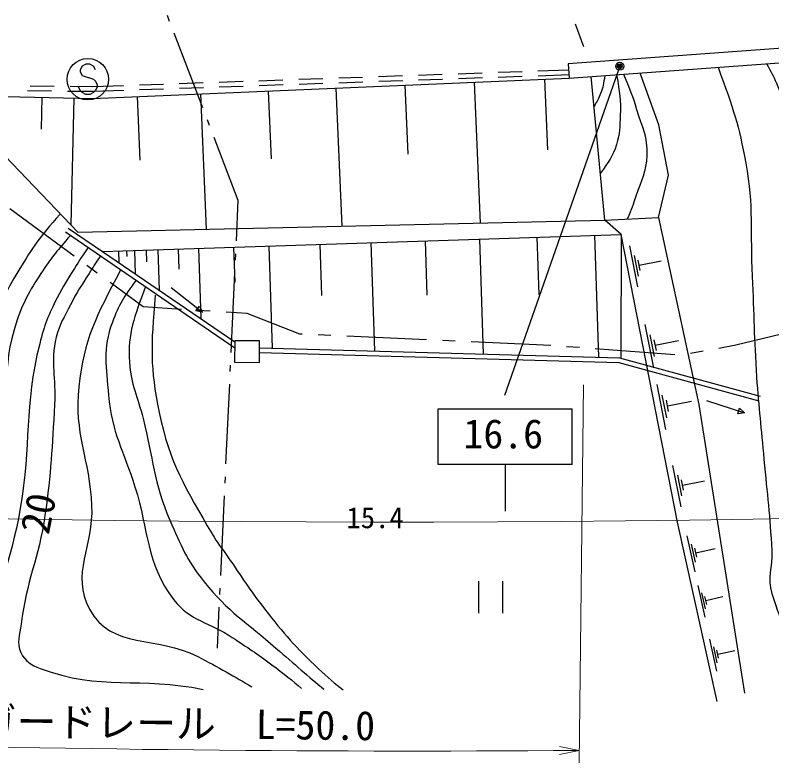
# Model space of a CAD drawing. Units: millimetres, scale not verified. Extents: x 40000 to 680000, y 20000 to 380000.
# Drawn here: x 306605 to 354041, y 225657 to 272547 of the extents above; entities that cross this region are included whole.
import ezdxf
from ezdxf.enums import TextEntityAlignment as Align

# ---------------------------------------------------------------- set-up
doc = ezdxf.new("R2010")
doc.units = ezdxf.units.MM
doc.header["$LTSCALE"] = 1000
doc.header["$PDMODE"] = 32
doc.header["$PDSIZE"] = 500
for name, color, linetype, lineweight in [('M-BGD', 7, 'Continuous', 25), ('M-BMK-ROW', 30, 'Continuous', 25), ('M-STR-HTXT', 7, 'Continuous', 13), ('M-STR-STR1', 1, 'Continuous', 25), ('M-STR-STRC', 7, 'Continuous', 25)]:
    doc.layers.add(name, color=color, linetype=linetype, lineweight=lineweight)
doc.styles.add('ＭＳ ゴシック', font='')
doc.styles.get('ＭＳ ゴシック').set_extended_font_data('MS Gothic')

msp = doc.modelspace()

# ---------------------------------------------------------------- linework, layer by layer
at = {"layer": 'M-BGD'}
for p, q in [((316128, 272547), (316271, 272174)), ((316557, 271427), (318347, 266758)), ((338381, 268993), (336882, 268940)), ((341306, 269095), (339380, 269028)), ((325888, 268554), (324389, 268502)), ((328387, 268642), (326888, 268590)), ((330885, 268730), (329386, 268677)), ((333384, 268817), (331885, 268765)), ((333397, 268518), (331897, 268465)), ((335882, 268905), (334383, 268852)), ((335895, 268605), (334396, 268553)), ((338393, 268693), (336894, 268640)), ((341328, 268796), (339393, 268728)), ((339787, 268525), (339976, 264109)), ((309055, 268075), (307555, 268091)), ((311471, 268049), (310055, 268064)), ((313396, 268116), (311471, 268049)), ((315895, 268204), (314395, 268151)), ((318393, 268292), (316894, 268239)), ((320891, 268379), (319392, 268327)), ((320904, 268079), (319405, 268027)), ((323390, 268467), (321891, 268414)), ((323403, 268167), (321904, 268115)), ((325901, 268255), (324402, 268202)), ((328400, 268342), (326901, 268290)), ((330898, 268430), (329399, 268377)), ((331043, 268152), (331227, 263823)), ((335371, 268337), (335748, 259505)), ((308884, 267777), (307384, 267793)), ((311474, 267749), (309884, 267766)), ((313409, 267817), (311474, 267749)), ((315907, 267904), (314408, 267852)), ((318406, 267992), (316907, 267939)), ((318227, 267605), (318589, 259119)), ((322471, 267786), (322652, 263543)), ((326714, 267967), (327083, 259310)), ((308288, 267393), (308241, 265402)), ((310279, 267346), (310091, 259394)), ((314254, 267436), (314423, 263462)), ((318633, 266011), (318777, 265638)), ((319063, 264891), (320573, 260950)), ((320573, 260950), (320454, 258387)), ((309937, 259197), (312087, 257726)), ((309767, 258950), (320370, 251693)), ((312087, 257726), (344587, 258797)), ((339309, 258623), (339428, 255018)), ((342914, 258742), (343166, 251091)), ((344587, 258797), (344578, 251031)), ((322506, 258069), (322717, 251666)), ((325708, 258175), (325813, 254973)), ((328910, 258280), (329133, 251486)), ((332307, 258392), (332419, 254995)), ((335704, 258504), (335942, 251294)), ((345642, 255503), (345135, 258082)), ((312087, 257726), (320374, 252055)), ((313086, 257759), (313110, 257025)), ((313586, 257775), (313598, 257409)), ((314086, 257792), (314134, 256325)), ((314819, 257816), (314843, 257083)), ((315553, 257840), (315636, 255297)), ((316824, 257882), (316866, 256610)), ((318096, 257924), (318242, 253514)), ((320301, 257997), (320374, 255792)), ((320417, 257588), (320398, 257188)), ((345687, 256182), (345434, 257471)), ((345796, 256538), (345669, 257182)), ((345733, 256860), (347108, 257130)), ((320361, 256389), (320128, 251395)), ((316386, 255475), (318344, 253920)), ((317934, 254007), (318167, 254300)), ((318167, 254300), (318344, 253920)), ((318344, 253920), (317934, 254007)), ((346640, 250422), (346106, 253143)), ((346688, 251138), (346421, 252498)), ((346802, 251514), (346669, 252194)), ((346736, 251854), (348187, 252139)), ((320091, 250595), (320072, 250196)), ((320035, 249397), (319802, 244402)), ((347399, 246558), (346843, 249387)), ((347449, 247302), (347171, 248716)), ((347568, 247693), (347429, 248400)), ((347499, 248046), (349007, 248343)), ((349938, 248372), (352316, 247600)), ((351901, 247537), (352017, 247894)), ((352017, 247894), (352316, 247600)), ((352316, 247600), (351901, 247537)), ((348349, 241720), (347842, 244301)), ((319765, 243603), (319746, 243203)), ((348395, 242399), (348141, 243689)), ((348503, 242755), (348377, 243401)), ((348440, 243078), (349816, 243348)), ((319709, 242404), (319476, 237410)), ((349228, 237632), (348729, 239902)), ((349254, 238233), (349005, 239368)), ((349343, 238550), (349218, 239117)), ((349281, 238834), (350491, 239100)), ((335659, 237051), (335659, 235051)), ((337159, 237051), (337159, 235051)), ((349855, 234784), (349414, 236788)), ((319439, 236611), (319420, 236211)), ((349878, 235314), (349657, 236317)), ((349956, 235594), (349846, 236095)), ((349901, 235845), (350970, 236080)), ((319383, 235412), (319263, 232848)), ((350598, 231405), (350157, 233409)), ((350621, 231935), (350401, 232937)), ((350700, 232215), (350590, 232716)), ((350645, 232466), (351714, 232701))]:
    msp.add_line(p, q, dxfattribs=at)
for points in [[(302304, 267535), (310528, 258937), (343573, 259682), (342720, 268692)], [(302304, 267535), (311484, 267318), (341343, 268592)], [(346926, 259864), (347552, 262518), (346965, 265678), (345779, 268916)], [(344587, 258797), (343573, 259682), (346926, 259864)], [(346926, 259864), (349463, 248129), (352333, 230036)], [(350605, 229511), (348131, 240756), (344587, 258797)], [(321921, 251689), (344495, 251053), (353306, 248647)], [(321918, 251389), (344450, 250755), (353227, 248358)]]:
    msp.add_lwpolyline(points, dxfattribs=at)
msp.add_lwpolyline([(320362, 250779), (321913, 250765), (321925, 252114), (320374, 252128)], close=True, dxfattribs=at)
for points, knots in [([(350669, 269274), (351655, 266597), (351968, 265664), (352407, 263258), (352905, 260532), (352667, 258942), (352805, 256174), (352929, 253705), (352919, 252318), (353084, 249852), (353218, 247829), (353369, 246702), (353546, 244683), (353743, 242445), (353925, 241196), (354033, 238952), (354083, 237905), (353708, 237262), (354041, 236269), (354455, 235037), (355024, 233096), (355545, 233303), (355784, 233398), (355945, 234174), (355973, 234770), (356026, 235937), (355666, 236567), (355506, 237725), (355274, 239406), (355092, 240343), (354963, 242036), (354811, 244028), (354848, 245150), (354790, 247147), (354738, 248944), (354615, 249952), (354681, 251748), (354744, 253434), (354927, 254368), (355129, 256043), (355394, 258232), (356035, 259428), (355932, 261630), (355867, 263022), (355481, 263756), (355164, 265112), (354875, 266349), (354856, 267097), (354344, 268258), (354125, 268754), (354042, 268951), (353719, 269497)], [0, 0, 0, 0, 1, 1, 1, 2, 2, 2, 3, 3, 3, 4, 4, 4, 5, 5, 5, 6, 6, 6, 7, 7, 7, 8, 8, 8, 9, 9, 9, 10, 10, 10, 11, 11, 11, 12, 12, 12, 13, 13, 13, 14, 14, 14, 15, 15, 15, 16, 16, 16, 17, 17, 17, 17]), ([(343573, 268755), (343486, 268237), (343465, 268053), (343300, 267634), (343171, 267307), (343106, 267182), (342896, 266831)], [0, 0, 0, 0, 1, 1, 1, 2, 2, 2, 2]), ([(344311, 268809), (344498, 267653), (344591, 267254), (344541, 266252), (344506, 265536), (344514, 265117), (344300, 264432), (344060, 263666), (343822, 263365), (343293, 262640)], [0, 0, 0, 0, 1, 1, 1, 2, 2, 2, 3, 3, 3, 3]), ([(344745, 268841), (345170, 267824), (345290, 267511), (345561, 266632), (345900, 265534), (346249, 264910), (346205, 263762), (346166, 262726), (345863, 262176), (345524, 261196), (345327, 260627), (345255, 260427), (344973, 259758)], [0, 0, 0, 0, 1, 1, 1, 2, 2, 2, 3, 3, 3, 4, 4, 4, 4]), ([(309410, 260049), (308119, 258614), (307718, 258003), (306837, 256555), (305133, 253757), (304777, 251824), (304165, 248605), (303738, 246359), (303890, 245039), (303449, 242796), (302514, 238044), (299576, 235974), (299207, 231145), (299207, 231138), (299206, 231130), (299206, 231123)], [0, 0, 0, 0, 1, 1, 1, 2, 2, 2, 3, 3, 3, 4, 4, 4, 5, 5, 5, 5]), ([(310070, 258721), (309228, 257775), (308968, 257452), (308368, 256561), (307584, 255399), (307170, 254702), (306712, 253377), (305658, 250323), (306335, 248333), (305678, 245169), (304800, 240945), (303663, 238744), (302541, 234579), (302166, 233187), (301578, 232359), (301565, 231049)], [0, 0, 0, 0, 1, 1, 1, 2, 2, 2, 3, 3, 3, 4, 4, 4, 5, 5, 5, 5]), ([(311179, 257984), (310756, 257353), (310645, 257182), (310317, 256659), (309877, 255956), (309620, 255566), (309239, 254828), (308687, 253757), (308440, 253112), (308144, 251944), (307146, 248011), (307617, 245626), (306927, 241627), (306321, 238118), (305327, 236270), (304945, 232730), (304886, 232184), (304739, 231827), (304961, 231326), (305028, 231173), (305103, 231046), (305190, 230936)], [0, 0, 0, 0, 1, 1, 1, 2, 2, 2, 3, 3, 3, 4, 4, 4, 5, 5, 5, 6, 6, 6, 7, 7, 7, 7]), ([(311957, 257452), (311603, 256924), (311512, 256781), (311237, 256346), (310758, 255590), (310461, 255179), (310069, 254375), (309691, 253601), (309393, 253190), (309186, 252354), (308790, 250754), (309180, 249781), (309079, 248135), (308913, 245414), (308863, 243881), (308475, 241183), (308086, 238480), (307302, 237065), (306987, 234353), (306906, 233661), (306667, 233195), (306972, 232569), (307237, 232024), (307602, 231796), (308169, 231581), (311934, 230152), (314454, 231093), (318394, 230259)], [0, 0, 0, 0, 1, 1, 1, 2, 2, 2, 3, 3, 3, 4, 4, 4, 5, 5, 5, 6, 6, 6, 7, 7, 7, 8, 8, 8, 9, 9, 9, 9]), ([(313214, 256559), (311663, 253613), (310928, 252260), (310592, 249243), (310268, 246329), (311268, 244710), (311402, 241782), (311519, 239247), (310065, 237521), (311269, 235288), (312641, 232745), (315489, 233668), (318048, 232327), (319311, 231665), (320415, 231040), (321436, 230426)], [0, 0, 0, 0, 1, 1, 1, 2, 2, 2, 3, 3, 3, 4, 4, 4, 5, 5, 5, 5]), ([(314199, 255917), (313404, 254897), (313111, 254393), (312699, 253284), (312076, 251607), (312315, 250494), (312463, 248711), (312657, 246386), (313412, 245196), (314117, 242972), (315001, 240184), (314771, 238214), (316546, 235889), (317580, 234535), (318795, 234472), (320213, 233526), (321195, 232872), (321754, 232518), (322698, 231812), (323433, 231262), (324007, 230792), (324558, 230328)], [0, 0, 0, 0, 1, 1, 1, 2, 2, 2, 3, 3, 3, 4, 4, 4, 5, 5, 5, 6, 6, 6, 7, 7, 7, 7]), ([(314777, 255521), (314070, 253564), (313651, 252666), (313775, 250775), (313867, 249362), (314279, 248624), (314629, 247252), (315264, 244759), (315272, 243238), (316305, 240882), (316999, 239297), (317365, 238353), (318452, 237006), (319952, 235144), (321153, 234431), (322953, 232858), (324130, 231829), (325006, 231064), (325958, 230284)], [0, 0, 0, 0, 1, 1, 1, 2, 2, 2, 3, 3, 3, 4, 4, 4, 5, 5, 5, 6, 6, 6, 6]), ([(315384, 254983), (315113, 251783), (315054, 250449), (315632, 247636), (316285, 244455), (317316, 242819), (318952, 240014), (319291, 239432), (319541, 239144), (319925, 238591), (320822, 237304), (321275, 236547), (322239, 235310), (323453, 233751), (324189, 232908), (325628, 231553), (326189, 231025), (326681, 230617), (327166, 230246)], [0, 0, 0, 0, 1, 1, 1, 2, 2, 2, 3, 3, 3, 4, 4, 4, 5, 5, 5, 6, 6, 6, 6])]:
    msp.add_open_spline(points, degree=3, knots=knots, dxfattribs=at)
at = {"layer": 'M-BMK-ROW'}
for p, q in [((306271, 260426), (310297, 257461)), ((311103, 256868), (311747, 256393)), ((312552, 255800), (314636, 254266)), ((314636, 254266), (317043, 254111)), ((318041, 254047), (318839, 253995)), ((319837, 253931), (321131, 253848)), ((321131, 253848), (324439, 252569)), ((324439, 252569), (324596, 252562)), ((325595, 252516), (326394, 252479)), ((327393, 252433), (332388, 252204)), ((351776, 251865), (355587, 252798)), ((333386, 252158), (334186, 252121)), ((335185, 252075), (340179, 251846)), ((341177, 251775), (341975, 251716)), ((342972, 251642), (347958, 251272)), ((348948, 251343), (349734, 251488)), ((350718, 251670), (351776, 251865))]:
    msp.add_line(p, q, dxfattribs=at)
at = {"layer": 'M-STR-HTXT'}
for p, q in [((342242, 249355), (341961, 225657)), ((341970, 226435), (340719, 226676)), ((341970, 226435), (340722, 226176))]:
    msp.add_line(p, q, dxfattribs=at)
for centre, start, end in [((330046, 1612736), 258.732, 280.16535), ((331878, 1598381), 268.26946, 270.42147)]:
    msp.add_arc(centre, 1371984, start, end, dxfattribs=at)
at = {"layer": 'M-STR-STR1'}
msp.add_line((341712, 271994), (342234, 270588), dxfattribs=at)
msp.add_lwpolyline([(341343, 268592), (364533, 270289), (364467, 271195), (341276, 269498)], close=True, dxfattribs=at)
at = {"layer": 'M-STR-STRC'}
for p, q in [((311044, 269470), (310807, 269352)), ((311280, 269470), (311044, 269470)), ((311516, 269352), (311280, 269470)), ((310807, 269352), (310689, 269115)), ((310689, 269115), (310689, 268997)), ((310689, 268997), (310807, 268761)), ((311635, 269115), (311516, 269352)), ((344503, 269339), (337282, 248693)), ((310807, 268761), (311516, 268525)), ((311516, 268525), (311635, 268406)), ((310689, 267815), (310571, 268052)), ((311635, 268406), (311753, 268170)), ((311753, 268052), (311635, 267815)), ((311753, 268170), (311753, 268052)), ((310807, 267697), (310689, 267815)), ((311044, 267579), (310807, 267697)), ((311280, 267579), (311044, 267579)), ((311516, 267697), (311280, 267579)), ((311635, 267815), (311516, 267697)), ((333123, 247863), (341523, 247863)), ((333123, 244363), (333123, 247863)), ((341523, 244363), (341523, 247863)), ((341523, 244363), (333123, 244363)), ((337323, 244363), (337323, 241431))]:
    msp.add_line(p, q, dxfattribs=at)
for centre, radius in [((311162, 268525), 1300), ((344503, 269339), 150), ((344503, 269339), 120), ((344503, 269339), 90), ((344503, 269339), 60), ((344503, 269339), 30)]:
    msp.add_circle(centre, radius, dxfattribs=at)
msp.add_point((344503, 269339), dxfattribs=at)

# ---------------------------------------------------------------- texts
at = {"layer": 'M-BGD', "style": 'ＭＳ ゴシック'}
msp.add_text('20', height=1833, rotation=78.745, dxfattribs=at).set_placement((309248, 239801), align=Align.BOTTOM_LEFT)
msp.add_text('15.4', height=1320, dxfattribs=at).set_placement((327373, 239978), align=Align.BOTTOM_LEFT)
at = {"layer": 'M-STR-HTXT', "style": 'ＭＳ ゴシック'}
msp.add_text('ガードレール\u3000L=50.0', height=1833, rotation=359.322, dxfattribs=at).set_placement((316662, 226669), align=Align.BOTTOM_CENTER)
at = {"layer": 'M-STR-STRC', "style": 'ＭＳ ゴシック'}
msp.add_text('16.6', height=1833, dxfattribs=at).set_placement((334709, 244827), align=Align.BOTTOM_LEFT)

doc.saveas('drawing.dxf')
